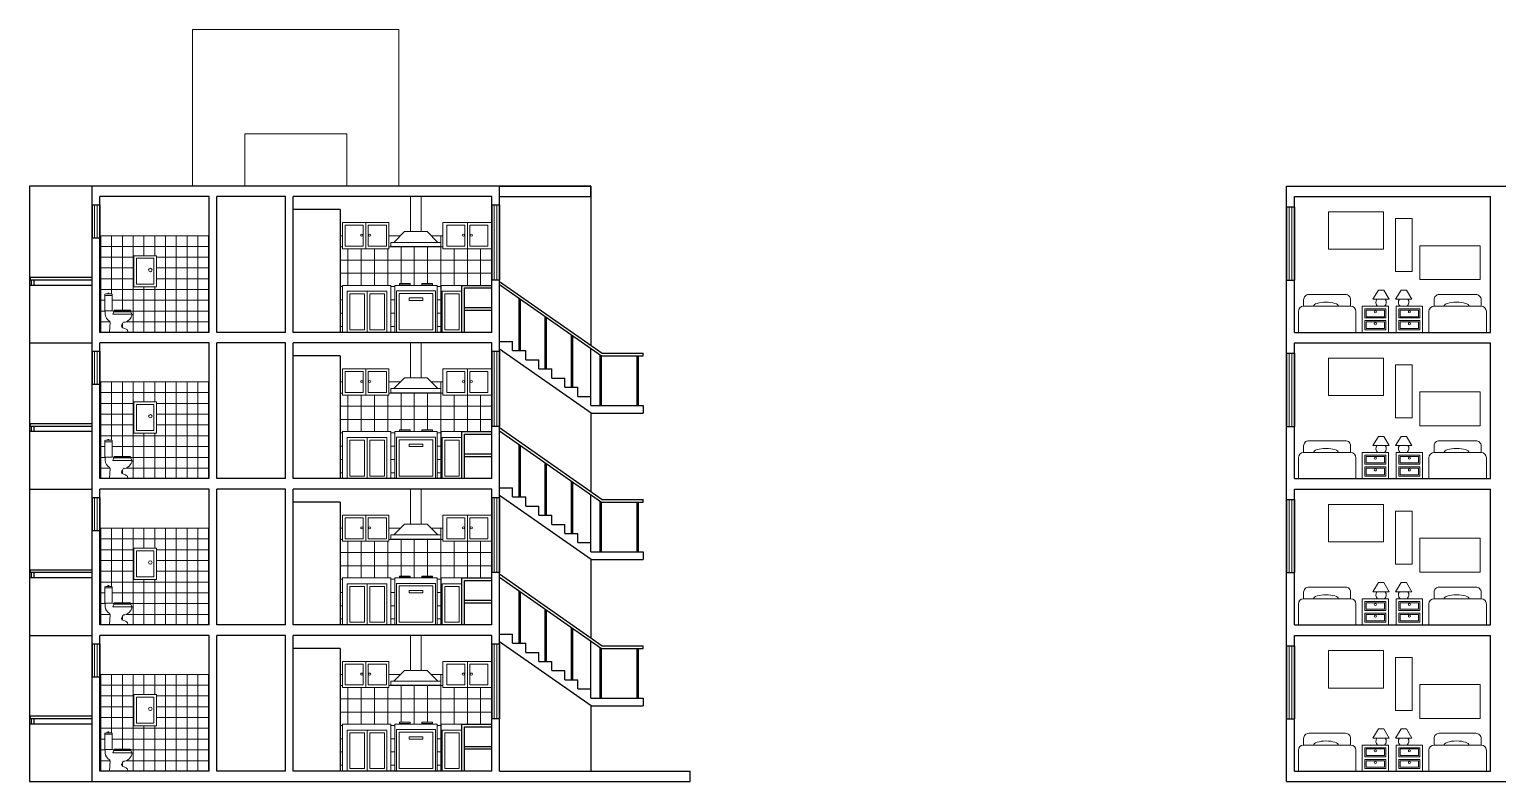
# Model space of a CAD drawing. Header units: millimetres. Extents: x 287 to 445, y 520 to 576.
# Drawn here: x 379.35 to 407.45, y 541.12 to 555.52 of the extents above; entities that cross this region are included whole.
import ezdxf

# ---------------------------------------------------------------- set-up
doc = ezdxf.new("R2010")
doc.units = ezdxf.units.MM
doc.header["$LTSCALE"] = 0.015
for name, color, linetype in [('01 Corte', 10, 'Continuous'), ('02 PrimerPlano', 50, 'Continuous'), ('03 SegundoPlano', 81, 'Continuous'), ('04 TercerPlano', 121, 'Continuous')]:
    doc.layers.add(name, color=color, linetype=linetype)
for name, color, linetype, lineweight in [('Muebles', 11, 'Continuous', 20), ('Muros Bajos', 20, 'Continuous', 30), ('Puertas', 31, 'Continuous', 20), ('Texturas', 38, 'Continuous', 0), ('Ventanas', 130, 'Continuous', 20)]:
    doc.layers.add(name, color=color, linetype=linetype, lineweight=lineweight)

# ---------------------------------------------------------------- blocks, each defined once
blk = doc.blocks.new('cama1')
at = {"layer": 'Muebles'}
for p, q in [((345.513, 517.494), (346.413, 517.494)), ((345.413, 516.994), (345.413, 517.394)), ((346.513, 516.994), (346.513, 517.394))]:
    blk.add_line(p, q, dxfattribs=at)
blk.add_lwpolyline([(345.513, 517.494), (346.413, 517.494), (346.413, 517.619, 0.414214), (346.313, 517.719), (345.613, 517.719, 0.414214), (345.513, 517.619)], format="xyb", close=True, dxfattribs=at)
for centre, start, end in [((345.513, 517.394), 90, 180), ((346.413, 517.394), 0, 90)]:
    blk.add_arc(centre, 0.1, start, end, dxfattribs=at)
blk.add_ellipse((345.941, 517.494), major_axis=(-0.239, 0), ratio=0.326087, start_param=3.141593, end_param=6.283185, dxfattribs=at)
blk = doc.blocks.new('cama 2')
at = {"layer": 'Muebles'}
for p, q in [((348.01, 517.494), (348.91, 517.494)), ((347.91, 516.994), (347.91, 517.394)), ((349.01, 516.994), (349.01, 517.394))]:
    blk.add_line(p, q, dxfattribs=at)
blk.add_lwpolyline([(348.01, 517.494), (348.91, 517.494), (348.91, 517.619, 0.414214), (348.81, 517.719), (348.11, 517.719, 0.414214), (348.01, 517.619)], format="xyb", close=True, dxfattribs=at)
for centre, start, end in [((348.01, 517.394), 90, 180), ((348.91, 517.394), 0, 90)]:
    blk.add_arc(centre, 0.1, start, end, dxfattribs=at)
blk.add_ellipse((348.439, 517.494), major_axis=(-0.239, 0), ratio=0.326087, start_param=3.141593, end_param=6.283185, dxfattribs=at)
blk = doc.blocks.new('mesanoche 01')
at = {"layer": 'Muebles'}
for p, q in [((346.636, 517.494), (347.135, 517.494)), ((346.636, 517.494), (346.636, 516.994)), ((347.135, 517.494), (347.135, 516.994)), ((347.085, 517.269), (346.686, 517.269)), ((347.085, 517.219), (346.686, 517.219))]:
    blk.add_line(p, q, dxfattribs=at)
for points in [[(346.994, 517.803), (346.943, 517.803), (346.838, 517.628), (346.994, 517.628)], [(346.994, 517.803), (347.045, 517.803), (347.15, 517.628), (346.994, 517.628)]]:
    blk.add_lwpolyline(points, dxfattribs=at)
for points in [[(346.686, 517.444), (347.085, 517.444), (347.085, 517.269), (346.686, 517.269)], [(346.711, 517.419), (347.06, 517.419), (347.06, 517.294), (346.711, 517.294)], [(346.686, 517.219), (347.085, 517.219), (347.085, 517.044), (346.686, 517.044)], [(346.711, 517.194), (347.06, 517.194), (347.06, 517.069), (346.711, 517.069)]]:
    blk.add_lwpolyline(points, close=True, dxfattribs=at)
for centre in [(346.885, 517.385), (346.885, 517.16)]:
    blk.add_circle(centre, 0.0197, dxfattribs=at)
for start, end in [(143.0414, 228.0841), (311.9159, 36.9586)]:
    blk.add_arc((346.995, 517.568), 0.1, start, end, dxfattribs=at)
blk = doc.blocks.new('mesanoche02')
at = {"layer": 'Muebles'}
for p, q in [((347.287, 517.494), (347.787, 517.494)), ((347.287, 517.494), (347.287, 516.994)), ((347.787, 517.494), (347.787, 516.994)), ((347.337, 517.269), (347.737, 517.269)), ((347.337, 517.219), (347.737, 517.219))]:
    blk.add_line(p, q, dxfattribs=at)
for points in [[(347.429, 517.803), (347.378, 517.803), (347.273, 517.628), (347.429, 517.628)], [(347.429, 517.803), (347.479, 517.803), (347.585, 517.628), (347.429, 517.628)]]:
    blk.add_lwpolyline(points, dxfattribs=at)
for points in [[(347.737, 517.444), (347.337, 517.444), (347.337, 517.269), (347.737, 517.269)], [(347.712, 517.419), (347.362, 517.419), (347.362, 517.294), (347.712, 517.294)], [(347.737, 517.219), (347.337, 517.219), (347.337, 517.044), (347.737, 517.044)], [(347.712, 517.194), (347.362, 517.194), (347.362, 517.069), (347.712, 517.069)]]:
    blk.add_lwpolyline(points, close=True, dxfattribs=at)
for centre in [(347.537, 517.385), (347.537, 517.16)]:
    blk.add_circle(centre, 0.0197, dxfattribs=at)
for start, end in [(143.0414, 228.0841), (311.9159, 36.9586)]:
    blk.add_arc((347.427, 517.568), 0.1, start, end, dxfattribs=at)
blk = doc.blocks.new('inodorolateral')
at = {"layer": 'Muebles', "linetype": 'ByBlock'}
for p, q in [((464.337, 509.014), (464.314, 509.007)), ((464.314, 509.007), (464.317, 508.984)), ((464.337, 509.014), (464.436, 509.014)), ((464.377, 509.029), (464.397, 509.029)), ((464.377, 509.014), (464.377, 509.029)), ((464.397, 509.029), (464.397, 509.014)), ((464.436, 509.014), (464.459, 509.007)), ((464.459, 509.007), (464.456, 508.984)), ((463.965, 508.7), (464.121, 508.7)), ((463.965, 508.682), (463.965, 508.7)), ((464.277, 508.7), (464.121, 508.7)), ((464.314, 508.692), (464.264, 508.672)), ((464.277, 508.682), (464.277, 508.7)), ((464.45, 508.626), (464.45, 508.69)), ((463.96, 508.672), (463.937, 508.626)), ((463.937, 508.626), (464.121, 508.626)), ((463.972, 508.672), (463.96, 508.672)), ((464.121, 508.682), (463.965, 508.682)), ((463.977, 508.672), (464.12, 508.672)), ((464.121, 508.682), (464.277, 508.682)), ((464.264, 508.672), (464.121, 508.672)), ((464.304, 508.626), (464.121, 508.626)), ((464.269, 508.672), (464.282, 508.672)), ((464.282, 508.672), (464.304, 508.626)), ((464.356, 508.473), (464.369, 508.282)), ((464.02, 508.323), (464.017, 508.282)), ((464.017, 508.282), (464.12, 508.282)), ((464.369, 508.282), (464.121, 508.282))]:
    blk.add_line(p, q, dxfattribs=at)
blk.add_lwpolyline([(464.317, 508.984), (464.456, 508.984), (464.456, 508.69), (464.317, 508.69)], close=True, dxfattribs=at)
for centre, radius, start, end in [((464.118, 508.647), 0.183, 186.5265, 265.5259), ((464.378, 508.475), 0.022, 122.5589, 184.3318), ((464.268, 508.647), 0.183, 302.5589, 353.4735)]:
    blk.add_arc(centre, radius, start, end, dxfattribs=at)
blk.add_spline([(464.02, 508.323), (464.076, 508.354), (464.132, 508.383), (464.104, 508.465)], degree=3, dxfattribs=at)

msp = doc.modelspace()

# ---------------------------------------------------------------- hatches: boundary and pattern name
at = {"layer": 'Texturas'}
h = msp.add_hatch(dxfattribs=at)
h.set_pattern_fill('NET,_O', color=256, scale=0.065)
h.set_pattern_definition([(0, (-4.17344, 41.41516), (0, 0.206375), []), (90, (-4.17344, 41.41516), (-0.206375, 1e-17), [])])
edge = h.paths.add_edge_path()
edge.add_line((382.79, 551.572), (380.699, 551.572))
edge.add_line((380.699, 551.572), (380.699, 551.522))
edge.add_line((380.699, 551.522), (380.699, 549.722))
edge.add_line((380.699, 549.722), (380.881, 549.722))
edge.add_line((380.881, 549.722), (380.894, 549.918))
edge.add_arc((380.872, 549.92), 0.022, 356.7059, 417.4411)
edge.add_arc((380.982, 550.092), 0.183, 186.5265, 237.4411, ccw=False)
edge.add_line((380.801, 550.071), (380.801, 550.135))
edge.add_line((380.801, 550.135), (380.794, 550.135))
edge.add_line((380.794, 550.135), (380.794, 550.429))
edge.add_line((380.794, 550.429), (380.791, 550.452))
edge.add_line((380.791, 550.452), (380.814, 550.459))
edge.add_line((380.814, 550.459), (380.853, 550.459))
edge.add_line((380.853, 550.459), (380.853, 550.474))
edge.add_line((380.853, 550.474), (380.873, 550.474))
edge.add_line((380.873, 550.474), (380.873, 550.459))
edge.add_line((380.873, 550.459), (380.913, 550.459))
edge.add_line((380.913, 550.459), (380.936, 550.452))
edge.add_line((380.936, 550.452), (380.934, 550.429))
edge.add_line((380.934, 550.429), (380.934, 550.138))
edge.add_line((380.934, 550.138), (380.986, 550.117))
edge.add_line((380.986, 550.117), (381.13, 550.117))
edge.add_line((381.13, 550.117), (381.13, 550.117))
edge.add_line((381.13, 550.117), (381.273, 550.117))
edge.add_line((381.273, 550.117), (381.291, 550.117))
edge.add_line((381.291, 550.117), (381.314, 550.071))
edge.add_arc((381.132, 550.092), 0.183, 274.4741, 353.4735, ccw=False)
edge.add_spline(control_points=[(381.146, 549.91), (381.126, 549.878), (381.092, 549.823), (381.179, 549.801), (381.213, 549.779), (381.23, 549.768)], knot_values=[0, 0, 0, 0, 0.086769, 0.149906, 0.21387, 0.21387, 0.21387, 0.21387], degree=3, periodic=0)
edge.add_line((381.23, 549.768), (381.233, 549.722))
edge.add_line((381.233, 549.722), (382.79, 549.722))
edge.add_line((382.79, 549.722), (382.79, 551.572))
h.paths.add_polyline_path([(381.781, 550.593), (381.349, 550.593), (381.349, 551.19), (381.781, 551.19)], flags=16)
h.paths.add_polyline_path([(381.731, 550.643), (381.399, 550.643), (381.399, 551.14), (381.731, 551.14)], flags=0)
h.paths.add_polyline_path([(381.632, 550.916, -1), (381.698, 550.916, -1)], flags=0)
h.paths.add_polyline_path([(381.286, 550.145), (381.286, 550.127), (381.13, 550.127), (380.974, 550.127), (380.974, 550.145), (381.13, 550.145)], flags=16)
h = msp.add_hatch(dxfattribs=at)
h.set_pattern_fill('NET', color=256, scale=0.08, style=0)
h.set_pattern_definition([(0, (49.65868, 36.24787), (0, 0.254), []), (90, (49.65868, 36.24787), (-0.254, 2e-17), [])])
h.paths.add_polyline_path([(388.199, 551.322), (387.266, 551.322), (387.266, 551.572), (387.043, 551.572), (387.169, 551.445), (387.226, 551.445), (387.226, 551.366), (386.269, 551.366), (386.269, 551.445), (386.326, 551.445), (386.452, 551.572), (386.232, 551.572), (386.232, 551.322), (385.343, 551.322), (385.343, 551.572), (385.299, 551.572), (385.299, 549.722), (385.343, 549.722), (385.343, 550.622), (386.269, 550.622), (386.269, 549.722), (386.345, 549.722), (386.345, 550.622), (387.153, 550.622), (387.153, 549.722), (387.229, 549.722), (387.229, 550.622), (387.629, 550.622), (388.199, 550.622), (388.199, 550.722)])
h.paths.add_polyline_path([(386.862, 550.658), (387.064, 550.658), (387.064, 550.633), (386.862, 550.633)], flags=16)
h.paths.add_polyline_path([(386.636, 550.658), (386.636, 550.633), (386.435, 550.633), (386.435, 550.658)], flags=16)
h = msp.add_hatch(dxfattribs=at)
h.set_pattern_fill('NET,_O', color=256, scale=0.065)
h.set_pattern_definition([(0, (-4.17344, 38.61516), (0, 0.206375), []), (90, (-4.17344, 38.61516), (-0.206375, 1e-17), [])])
edge = h.paths.add_edge_path()
edge.add_line((382.79, 548.772), (380.699, 548.772))
edge.add_line((380.699, 548.772), (380.699, 548.722))
edge.add_line((380.699, 548.722), (380.699, 546.922))
edge.add_line((380.699, 546.922), (380.881, 546.922))
edge.add_line((380.881, 546.922), (380.894, 547.118))
edge.add_arc((380.872, 547.12), 0.022, 356.7059, 417.4411)
edge.add_arc((380.982, 547.292), 0.183, 186.5265, 237.4411, ccw=False)
edge.add_line((380.801, 547.271), (380.801, 547.335))
edge.add_line((380.801, 547.335), (380.794, 547.335))
edge.add_line((380.794, 547.335), (380.794, 547.629))
edge.add_line((380.794, 547.629), (380.791, 547.652))
edge.add_line((380.791, 547.652), (380.814, 547.659))
edge.add_line((380.814, 547.659), (380.853, 547.659))
edge.add_line((380.853, 547.659), (380.853, 547.674))
edge.add_line((380.853, 547.674), (380.873, 547.674))
edge.add_line((380.873, 547.674), (380.873, 547.659))
edge.add_line((380.873, 547.659), (380.913, 547.659))
edge.add_line((380.913, 547.659), (380.936, 547.652))
edge.add_line((380.936, 547.652), (380.934, 547.629))
edge.add_line((380.934, 547.629), (380.934, 547.338))
edge.add_line((380.934, 547.338), (380.986, 547.317))
edge.add_line((380.986, 547.317), (381.13, 547.317))
edge.add_line((381.13, 547.317), (381.13, 547.317))
edge.add_line((381.13, 547.317), (381.273, 547.317))
edge.add_line((381.273, 547.317), (381.291, 547.317))
edge.add_line((381.291, 547.317), (381.314, 547.271))
edge.add_arc((381.132, 547.292), 0.183, 274.4741, 353.4735, ccw=False)
edge.add_spline(control_points=[(381.146, 547.11), (381.126, 547.078), (381.092, 547.023), (381.179, 547.001), (381.213, 546.979), (381.23, 546.968)], knot_values=[0, 0, 0, 0, 0.086769, 0.149906, 0.21387, 0.21387, 0.21387, 0.21387], degree=3, periodic=0)
edge.add_line((381.23, 546.968), (381.233, 546.922))
edge.add_line((381.233, 546.922), (382.79, 546.922))
edge.add_line((382.79, 546.922), (382.79, 548.772))
h.paths.add_polyline_path([(381.781, 547.793), (381.349, 547.793), (381.349, 548.39), (381.781, 548.39)], flags=16)
h.paths.add_polyline_path([(381.731, 547.843), (381.399, 547.843), (381.399, 548.34), (381.731, 548.34)], flags=0)
h.paths.add_polyline_path([(381.632, 548.116, -1), (381.698, 548.116, -1)], flags=0)
h.paths.add_polyline_path([(381.286, 547.345), (381.286, 547.327), (381.13, 547.327), (380.974, 547.327), (380.974, 547.345), (381.13, 547.345)], flags=16)
h = msp.add_hatch(dxfattribs=at)
h.set_pattern_fill('NET', color=256, scale=0.08, style=0)
h.set_pattern_definition([(0, (49.65868, 33.44787), (0, 0.254), []), (90, (49.65868, 33.44787), (-0.254, 2e-17), [])])
h.paths.add_polyline_path([(388.199, 548.522), (387.266, 548.522), (387.266, 548.772), (387.043, 548.772), (387.169, 548.645), (387.226, 548.645), (387.226, 548.566), (386.269, 548.566), (386.269, 548.645), (386.326, 548.645), (386.452, 548.772), (386.232, 548.772), (386.232, 548.522), (385.343, 548.522), (385.343, 548.772), (385.299, 548.772), (385.299, 546.922), (385.343, 546.922), (385.343, 547.822), (386.269, 547.822), (386.269, 546.922), (386.345, 546.922), (386.345, 547.822), (387.153, 547.822), (387.153, 546.922), (387.229, 546.922), (387.229, 547.822), (387.629, 547.822), (388.199, 547.822), (388.199, 547.922)])
h.paths.add_polyline_path([(386.862, 547.858), (387.064, 547.858), (387.064, 547.833), (386.862, 547.833)], flags=16)
h.paths.add_polyline_path([(386.636, 547.858), (386.636, 547.833), (386.435, 547.833), (386.435, 547.858)], flags=16)
h = msp.add_hatch(dxfattribs=at)
h.set_pattern_fill('NET,_O', color=256, scale=0.065)
h.set_pattern_definition([(0, (-4.17344, 35.81516), (0, 0.206375), []), (90, (-4.17344, 35.81516), (-0.206375, 1e-17), [])])
edge = h.paths.add_edge_path()
edge.add_line((382.79, 545.972), (380.699, 545.972))
edge.add_line((380.699, 545.972), (380.699, 545.922))
edge.add_line((380.699, 545.922), (380.699, 544.122))
edge.add_line((380.699, 544.122), (380.881, 544.122))
edge.add_line((380.881, 544.122), (380.894, 544.318))
edge.add_arc((380.872, 544.32), 0.022, 356.7059, 417.4411)
edge.add_arc((380.982, 544.492), 0.183, 186.5265, 237.4411, ccw=False)
edge.add_line((380.801, 544.471), (380.801, 544.535))
edge.add_line((380.801, 544.535), (380.794, 544.535))
edge.add_line((380.794, 544.535), (380.794, 544.829))
edge.add_line((380.794, 544.829), (380.791, 544.852))
edge.add_line((380.791, 544.852), (380.814, 544.859))
edge.add_line((380.814, 544.859), (380.853, 544.859))
edge.add_line((380.853, 544.859), (380.853, 544.874))
edge.add_line((380.853, 544.874), (380.873, 544.874))
edge.add_line((380.873, 544.874), (380.873, 544.859))
edge.add_line((380.873, 544.859), (380.913, 544.859))
edge.add_line((380.913, 544.859), (380.936, 544.852))
edge.add_line((380.936, 544.852), (380.934, 544.829))
edge.add_line((380.934, 544.829), (380.934, 544.538))
edge.add_line((380.934, 544.538), (380.986, 544.517))
edge.add_line((380.986, 544.517), (381.13, 544.517))
edge.add_line((381.13, 544.517), (381.13, 544.517))
edge.add_line((381.13, 544.517), (381.273, 544.517))
edge.add_line((381.273, 544.517), (381.291, 544.517))
edge.add_line((381.291, 544.517), (381.314, 544.471))
edge.add_arc((381.132, 544.492), 0.183, 274.4741, 353.4735, ccw=False)
edge.add_spline(control_points=[(381.146, 544.31), (381.126, 544.278), (381.092, 544.223), (381.179, 544.201), (381.213, 544.179), (381.23, 544.168)], knot_values=[0, 0, 0, 0, 0.086769, 0.149906, 0.21387, 0.21387, 0.21387, 0.21387], degree=3, periodic=0)
edge.add_line((381.23, 544.168), (381.233, 544.122))
edge.add_line((381.233, 544.122), (382.79, 544.122))
edge.add_line((382.79, 544.122), (382.79, 545.972))
h.paths.add_polyline_path([(381.781, 544.993), (381.349, 544.993), (381.349, 545.59), (381.781, 545.59)], flags=16)
h.paths.add_polyline_path([(381.731, 545.043), (381.399, 545.043), (381.399, 545.54), (381.731, 545.54)], flags=0)
h.paths.add_polyline_path([(381.632, 545.316, -1), (381.698, 545.316, -1)], flags=0)
h.paths.add_polyline_path([(381.286, 544.545), (381.286, 544.527), (381.13, 544.527), (380.974, 544.527), (380.974, 544.545), (381.13, 544.545)], flags=16)
h = msp.add_hatch(dxfattribs=at)
h.set_pattern_fill('NET', color=256, scale=0.08, style=0)
h.set_pattern_definition([(0, (49.65868, 30.64787), (0, 0.254), []), (90, (49.65868, 30.64787), (-0.254, 2e-17), [])])
h.paths.add_polyline_path([(388.199, 545.722), (387.266, 545.722), (387.266, 545.972), (387.043, 545.972), (387.169, 545.845), (387.226, 545.845), (387.226, 545.766), (386.269, 545.766), (386.269, 545.845), (386.326, 545.845), (386.452, 545.972), (386.232, 545.972), (386.232, 545.722), (385.343, 545.722), (385.343, 545.972), (385.299, 545.972), (385.299, 544.122), (385.343, 544.122), (385.343, 545.022), (386.269, 545.022), (386.269, 544.122), (386.345, 544.122), (386.345, 545.022), (387.153, 545.022), (387.153, 544.122), (387.229, 544.122), (387.229, 545.022), (387.629, 545.022), (388.199, 545.022), (388.199, 545.122)])
h.paths.add_polyline_path([(386.862, 545.058), (387.064, 545.058), (387.064, 545.033), (386.862, 545.033)], flags=16)
h.paths.add_polyline_path([(386.636, 545.058), (386.636, 545.033), (386.435, 545.033), (386.435, 545.058)], flags=16)
h = msp.add_hatch(dxfattribs=at)
h.set_pattern_fill('NET,_O', color=256, scale=0.065)
h.set_pattern_definition([(0, (-4.17344, 33.01516), (0, 0.206375), []), (90, (-4.17344, 33.01516), (-0.206375, 1e-17), [])])
edge = h.paths.add_edge_path()
edge.add_line((382.79, 543.172), (380.699, 543.172))
edge.add_line((380.699, 543.172), (380.699, 543.122))
edge.add_line((380.699, 543.122), (380.699, 541.322))
edge.add_line((380.699, 541.322), (380.881, 541.322))
edge.add_line((380.881, 541.322), (380.894, 541.518))
edge.add_arc((380.872, 541.52), 0.022, 356.7059, 417.4411)
edge.add_arc((380.982, 541.692), 0.183, 186.5265, 237.4411, ccw=False)
edge.add_line((380.801, 541.671), (380.801, 541.735))
edge.add_line((380.801, 541.735), (380.794, 541.735))
edge.add_line((380.794, 541.735), (380.794, 542.029))
edge.add_line((380.794, 542.029), (380.791, 542.052))
edge.add_line((380.791, 542.052), (380.814, 542.059))
edge.add_line((380.814, 542.059), (380.853, 542.059))
edge.add_line((380.853, 542.059), (380.853, 542.074))
edge.add_line((380.853, 542.074), (380.873, 542.074))
edge.add_line((380.873, 542.074), (380.873, 542.059))
edge.add_line((380.873, 542.059), (380.913, 542.059))
edge.add_line((380.913, 542.059), (380.936, 542.052))
edge.add_line((380.936, 542.052), (380.934, 542.029))
edge.add_line((380.934, 542.029), (380.934, 541.738))
edge.add_line((380.934, 541.738), (380.986, 541.717))
edge.add_line((380.986, 541.717), (381.13, 541.717))
edge.add_line((381.13, 541.717), (381.13, 541.717))
edge.add_line((381.13, 541.717), (381.273, 541.717))
edge.add_line((381.273, 541.717), (381.291, 541.717))
edge.add_line((381.291, 541.717), (381.314, 541.671))
edge.add_arc((381.132, 541.692), 0.183, 274.4741, 353.4735, ccw=False)
edge.add_spline(control_points=[(381.146, 541.51), (381.126, 541.478), (381.092, 541.423), (381.179, 541.401), (381.213, 541.379), (381.23, 541.368)], knot_values=[0, 0, 0, 0, 0.086769, 0.149906, 0.21387, 0.21387, 0.21387, 0.21387], degree=3, periodic=0)
edge.add_line((381.23, 541.368), (381.233, 541.322))
edge.add_line((381.233, 541.322), (382.79, 541.322))
edge.add_line((382.79, 541.322), (382.79, 543.172))
h.paths.add_polyline_path([(381.781, 542.193), (381.349, 542.193), (381.349, 542.79), (381.781, 542.79)], flags=16)
h.paths.add_polyline_path([(381.731, 542.243), (381.399, 542.243), (381.399, 542.74), (381.731, 542.74)], flags=0)
h.paths.add_polyline_path([(381.632, 542.516, -1), (381.698, 542.516, -1)], flags=0)
h.paths.add_polyline_path([(381.286, 541.745), (381.286, 541.727), (381.13, 541.727), (380.974, 541.727), (380.974, 541.745), (381.13, 541.745)], flags=16)
h = msp.add_hatch(dxfattribs=at)
h.set_pattern_fill('NET', color=256, scale=0.08, style=0)
h.set_pattern_definition([(0, (49.65868, 27.84787), (0, 0.254), []), (90, (49.65868, 27.84787), (-0.254, 2e-17), [])])
h.paths.add_polyline_path([(388.199, 542.922), (387.266, 542.922), (387.266, 543.172), (387.043, 543.172), (387.169, 543.045), (387.226, 543.045), (387.226, 542.966), (386.269, 542.966), (386.269, 543.045), (386.326, 543.045), (386.452, 543.172), (386.232, 543.172), (386.232, 542.922), (385.343, 542.922), (385.343, 543.172), (385.299, 543.172), (385.299, 541.322), (385.343, 541.322), (385.343, 542.222), (386.269, 542.222), (386.269, 541.322), (386.345, 541.322), (386.345, 542.222), (387.153, 542.222), (387.153, 541.322), (387.229, 541.322), (387.229, 542.222), (387.629, 542.222), (388.199, 542.222), (388.199, 542.322)])
h.paths.add_polyline_path([(386.862, 542.258), (387.064, 542.258), (387.064, 542.233), (386.862, 542.233)], flags=16)
h.paths.add_polyline_path([(386.636, 542.258), (386.636, 542.233), (386.435, 542.233), (386.435, 542.258)], flags=16)

# ---------------------------------------------------------------- linework, layer by layer
for p, q in [((388.724, 549.372), (388.724, 550.375)), ((388.749, 549.372), (388.749, 550.357)), ((389.224, 549.022), (389.224, 550.025)), ((389.249, 549.022), (389.249, 550.007)), ((389.724, 548.672), (389.724, 549.675)), ((389.749, 548.672), (389.749, 549.657)), ((390.275, 548.322), (390.275, 549.289)), ((390.3, 548.322), (390.3, 549.272)), ((390.982, 548.322), (390.982, 549.272)), ((391.007, 548.322), (391.007, 549.272)), ((391.099, 549.272), (391.099, 549.322)), ((388.724, 546.572), (388.724, 547.575)), ((388.749, 546.572), (388.749, 547.557)), ((389.224, 546.222), (389.224, 547.225)), ((389.249, 546.222), (389.249, 547.207)), ((389.724, 545.872), (389.724, 546.875)), ((389.749, 545.872), (389.749, 546.857)), ((390.275, 545.522), (390.275, 546.489)), ((390.3, 545.522), (390.3, 546.472)), ((390.982, 545.522), (390.982, 546.472)), ((391.007, 545.522), (391.007, 546.472)), ((391.099, 546.472), (391.099, 546.522)), ((388.724, 543.772), (388.724, 544.775)), ((388.749, 543.772), (388.749, 544.757)), ((389.224, 543.422), (389.224, 544.425)), ((389.249, 543.422), (389.249, 544.407)), ((389.724, 543.072), (389.724, 544.075)), ((389.749, 543.072), (389.749, 544.057)), ((390.275, 542.722), (390.275, 543.689)), ((390.3, 542.722), (390.3, 543.672)), ((390.982, 542.722), (390.982, 543.672)), ((391.007, 542.722), (391.007, 543.672)), ((391.099, 543.672), (391.099, 543.722))]:
    msp.add_line(p, q)
for points in [[(388.349, 550.698), (390.316, 549.322), (391.099, 549.322)], [(388.349, 550.637), (390.3, 549.272), (391.099, 549.272)], [(388.349, 547.898), (390.316, 546.522), (391.099, 546.522)], [(388.349, 547.837), (390.3, 546.472), (391.099, 546.472)], [(388.349, 545.098), (390.316, 543.722), (391.099, 543.722)], [(388.349, 545.037), (390.3, 543.672), (391.099, 543.672)]]:
    msp.add_lwpolyline(points)
at = {"layer": '01 Corte'}
for p, q in [((388.349, 552.522), (380.549, 552.522)), ((380.549, 552.162), (380.549, 552.522)), ((382.79, 552.322), (380.699, 552.322)), ((380.699, 552.162), (380.699, 552.322)), ((382.79, 549.722), (382.79, 552.322)), ((382.94, 549.722), (382.94, 552.322)), ((384.249, 552.322), (382.94, 552.322)), ((384.249, 549.722), (384.249, 552.322)), ((388.199, 552.322), (384.399, 552.322)), ((384.399, 549.722), (384.399, 552.322)), ((388.199, 552.162), (388.199, 552.322)), ((388.349, 552.162), (388.349, 552.522)), ((403.413, 552.522), (421.141, 552.522)), ((403.413, 552.122), (403.413, 552.522)), ((403.563, 552.322), (407.315, 552.322)), ((403.563, 552.122), (403.563, 552.322)), ((407.315, 549.722), (407.315, 552.322)), ((380.549, 552.162), (380.699, 552.162)), ((388.199, 552.162), (388.349, 552.162)), ((403.413, 552.122), (403.563, 552.122)), ((380.549, 549.522), (380.549, 551.522)), ((380.699, 551.522), (380.549, 551.522)), ((380.699, 549.722), (380.699, 551.522)), ((388.199, 549.722), (388.199, 550.722)), ((388.349, 550.722), (388.199, 550.722)), ((388.349, 549.522), (388.349, 550.722)), ((403.413, 550.722), (403.563, 550.722)), ((403.413, 549.322), (403.413, 550.722)), ((403.563, 549.722), (403.563, 550.722)), ((387.679, 550.197), (388.199, 550.197)), ((387.679, 550.147), (388.199, 550.147)), ((380.549, 549.362), (380.549, 549.722)), ((382.79, 549.722), (380.699, 549.722)), ((384.249, 549.722), (382.94, 549.722)), ((388.199, 549.722), (384.399, 549.722)), ((388.349, 549.362), (388.349, 549.722)), ((403.563, 549.722), (407.315, 549.722)), ((380.699, 549.362), (380.699, 549.522)), ((382.79, 549.522), (380.699, 549.522)), ((382.79, 546.922), (382.79, 549.522)), ((384.249, 549.522), (382.94, 549.522)), ((382.94, 546.922), (382.94, 549.522)), ((384.249, 546.922), (384.249, 549.522)), ((384.399, 546.922), (384.399, 549.522)), ((388.199, 549.522), (384.399, 549.522)), ((388.199, 549.362), (388.199, 549.522)), ((403.563, 549.522), (407.315, 549.522)), ((403.563, 549.522), (407.315, 549.522)), ((403.563, 549.322), (403.563, 549.522)), ((407.315, 546.922), (407.315, 549.522)), ((380.549, 549.362), (380.699, 549.362)), ((388.199, 549.362), (388.349, 549.362)), ((403.413, 549.322), (403.563, 549.322)), ((380.699, 548.722), (380.549, 548.722)), ((380.549, 546.722), (380.549, 548.722)), ((380.699, 546.922), (380.699, 548.722)), ((388.349, 547.922), (388.199, 547.922)), ((388.199, 546.922), (388.199, 547.922)), ((388.349, 546.722), (388.349, 547.922)), ((403.413, 547.922), (403.563, 547.922)), ((403.413, 546.522), (403.413, 547.922)), ((403.563, 546.922), (403.563, 547.922)), ((387.679, 547.397), (388.199, 547.397)), ((387.679, 547.347), (388.199, 547.347)), ((380.549, 546.562), (380.549, 546.922)), ((382.79, 546.922), (380.699, 546.922)), ((384.249, 546.922), (382.94, 546.922)), ((388.199, 546.922), (384.399, 546.922)), ((388.349, 546.562), (388.349, 546.922)), ((403.563, 546.922), (407.315, 546.922)), ((380.699, 546.562), (380.699, 546.722)), ((382.79, 546.722), (380.699, 546.722)), ((382.79, 544.122), (382.79, 546.722)), ((384.249, 546.722), (382.94, 546.722)), ((382.94, 544.122), (382.94, 546.722)), ((384.249, 544.122), (384.249, 546.722)), ((384.399, 544.122), (384.399, 546.722)), ((388.199, 546.722), (384.399, 546.722)), ((388.199, 546.562), (388.199, 546.722)), ((403.563, 546.722), (407.315, 546.722)), ((403.563, 546.722), (407.315, 546.722)), ((403.563, 546.522), (403.563, 546.722)), ((407.315, 544.122), (407.315, 546.722)), ((380.549, 546.562), (380.699, 546.562)), ((388.199, 546.562), (388.349, 546.562)), ((403.413, 546.522), (403.563, 546.522)), ((380.699, 545.922), (380.549, 545.922)), ((380.549, 543.922), (380.549, 545.922)), ((380.699, 544.122), (380.699, 545.922)), ((388.349, 545.122), (388.199, 545.122)), ((388.199, 544.122), (388.199, 545.122)), ((388.349, 543.922), (388.349, 545.122)), ((403.413, 545.122), (403.563, 545.122)), ((403.413, 543.722), (403.413, 545.122)), ((403.563, 544.122), (403.563, 545.122)), ((387.679, 544.597), (388.199, 544.597)), ((387.679, 544.547), (388.199, 544.547)), ((380.549, 543.762), (380.549, 544.122)), ((382.79, 544.122), (380.699, 544.122)), ((384.249, 544.122), (382.94, 544.122)), ((388.199, 544.122), (384.399, 544.122)), ((388.349, 543.762), (388.349, 544.122)), ((403.563, 544.122), (407.315, 544.122)), ((380.699, 543.762), (380.699, 543.922)), ((382.79, 543.922), (380.699, 543.922)), ((382.79, 541.322), (382.79, 543.922)), ((384.249, 543.922), (382.94, 543.922)), ((382.94, 541.322), (382.94, 543.922)), ((384.249, 541.322), (384.249, 543.922)), ((384.399, 541.322), (384.399, 543.922)), ((388.199, 543.922), (384.399, 543.922)), ((388.199, 543.762), (388.199, 543.922)), ((403.563, 543.922), (407.315, 543.922)), ((403.563, 543.922), (407.315, 543.922)), ((403.563, 543.722), (403.563, 543.922)), ((407.315, 541.322), (407.315, 543.922)), ((380.549, 543.762), (380.699, 543.762)), ((388.199, 543.762), (388.349, 543.762)), ((403.413, 543.722), (403.563, 543.722)), ((380.699, 543.122), (380.549, 543.122)), ((380.549, 541.122), (380.549, 543.122)), ((380.699, 541.322), (380.699, 543.122)), ((388.349, 542.322), (388.199, 542.322)), ((388.199, 541.322), (388.199, 542.322)), ((388.349, 541.322), (388.349, 542.322)), ((403.413, 541.122), (403.413, 542.322)), ((403.413, 542.322), (403.563, 542.322)), ((403.563, 541.322), (403.563, 542.322)), ((387.679, 541.797), (388.199, 541.797)), ((387.679, 541.747), (388.199, 541.747)), ((382.79, 541.322), (380.699, 541.322)), ((384.249, 541.322), (382.94, 541.322)), ((388.199, 541.322), (384.399, 541.322)), ((388.349, 541.322), (391.995, 541.322)), ((391.995, 541.122), (391.995, 541.322)), ((403.563, 541.322), (407.315, 541.322)), ((380.549, 541.122), (391.995, 541.122)), ((403.413, 541.122), (421.141, 541.122))]:
    msp.add_line(p, q, dxfattribs=at)
for points in [[(387.629, 549.722), (387.629, 550.622), (388.199, 550.622)], [(387.679, 549.722), (387.679, 550.572), (388.199, 550.572)], [(387.629, 546.922), (387.629, 547.822), (388.199, 547.822)], [(387.679, 546.922), (387.679, 547.772), (388.199, 547.772)], [(387.629, 544.122), (387.629, 545.022), (388.199, 545.022)], [(387.679, 544.122), (387.679, 544.972), (388.199, 544.972)], [(387.629, 541.322), (387.629, 542.222), (388.199, 542.222)], [(387.679, 541.322), (387.679, 542.172), (388.199, 542.172)]]:
    msp.add_lwpolyline(points, dxfattribs=at)
at = {"layer": '02 PrimerPlano'}
for p, q in [((380.549, 550.772), (379.362, 550.772)), ((379.362, 550.772), (379.362, 550.722)), ((380.549, 550.722), (379.362, 550.722)), ((379.384, 550.722), (379.384, 550.622)), ((379.434, 550.722), (379.434, 550.622)), ((379.362, 547.972), (379.362, 547.922)), ((380.549, 547.972), (379.362, 547.972)), ((380.549, 547.922), (379.362, 547.922)), ((379.384, 547.922), (379.384, 547.822)), ((379.434, 547.922), (379.434, 547.822)), ((379.362, 545.172), (379.362, 545.122)), ((380.549, 545.172), (379.362, 545.172)), ((380.549, 545.122), (379.362, 545.122)), ((379.384, 545.122), (379.384, 545.022)), ((379.434, 545.122), (379.434, 545.022)), ((379.362, 542.372), (379.362, 542.322)), ((380.549, 542.372), (379.362, 542.372)), ((380.549, 542.322), (379.362, 542.322)), ((379.384, 542.322), (379.384, 542.222)), ((379.434, 542.322), (379.434, 542.222))]:
    msp.add_line(p, q, dxfattribs=at)
for points in [[(380.549, 550.622), (379.349, 550.622), (379.349, 549.522), (380.549, 549.522)], [(380.549, 547.822), (379.349, 547.822), (379.349, 546.722), (380.549, 546.722)], [(380.549, 545.022), (379.349, 545.022), (379.349, 543.922), (380.549, 543.922)], [(380.549, 542.222), (379.349, 542.222), (379.349, 541.122), (380.549, 541.122)]]:
    msp.add_lwpolyline(points, dxfattribs=at)
at = {"layer": '03 SegundoPlano'}
for p, q in [((385.299, 552.073), (384.399, 552.073)), ((385.299, 552.073), (385.299, 549.722)), ((385.299, 549.273), (384.399, 549.273)), ((385.299, 549.273), (385.299, 546.922)), ((385.299, 546.473), (384.399, 546.473)), ((385.299, 546.473), (385.299, 544.122)), ((385.299, 543.673), (384.399, 543.673)), ((385.299, 543.673), (385.299, 541.322))]:
    msp.add_line(p, q, dxfattribs=at)
at = {"layer": '04 TercerPlano'}
for p, q in [((388.349, 552.522), (390.099, 552.522)), ((390.099, 552.522), (390.099, 549.473)), ((388.349, 549.547), (388.599, 549.547)), ((388.599, 549.372), (388.599, 549.547)), ((388.599, 549.372), (388.599, 549.547)), ((390.104, 548.172), (388.349, 549.4)), ((388.599, 549.372), (388.849, 549.372)), ((388.849, 549.197), (388.849, 549.372)), ((388.849, 549.197), (388.849, 549.372)), ((388.849, 549.197), (389.099, 549.197)), ((389.099, 549.022), (389.099, 549.197)), ((389.099, 549.022), (389.099, 549.197)), ((390.099, 548.497), (390.099, 549.412)), ((389.099, 549.022), (389.349, 549.022)), ((389.349, 548.847), (389.349, 549.022)), ((389.349, 548.847), (389.349, 549.022)), ((389.349, 548.847), (389.599, 548.847)), ((389.599, 548.672), (389.599, 548.847)), ((389.599, 548.672), (389.599, 548.847)), ((389.599, 548.672), (389.849, 548.672)), ((389.849, 548.497), (389.849, 548.672)), ((389.849, 548.497), (389.849, 548.672)), ((389.849, 548.497), (390.099, 548.497)), ((390.099, 548.322), (390.099, 548.497)), ((390.099, 548.322), (390.099, 548.497)), ((390.099, 548.322), (391.099, 548.322)), ((391.099, 548.322), (391.099, 548.172)), ((390.099, 548.175), (390.099, 546.673)), ((390.104, 548.172), (391.099, 548.172)), ((388.349, 546.747), (388.599, 546.747)), ((388.599, 546.572), (388.599, 546.747)), ((388.599, 546.572), (388.599, 546.747)), ((390.104, 545.372), (388.349, 546.6)), ((388.599, 546.572), (388.849, 546.572)), ((388.849, 546.397), (388.849, 546.572)), ((388.849, 546.397), (388.849, 546.572)), ((388.849, 546.397), (389.099, 546.397)), ((389.099, 546.222), (389.099, 546.397)), ((389.099, 546.222), (389.099, 546.397)), ((390.099, 545.697), (390.099, 546.612)), ((389.099, 546.222), (389.349, 546.222)), ((389.349, 546.047), (389.349, 546.222)), ((389.349, 546.047), (389.349, 546.222)), ((389.349, 546.047), (389.599, 546.047)), ((389.599, 545.872), (389.599, 546.047)), ((389.599, 545.872), (389.599, 546.047)), ((389.599, 545.872), (389.849, 545.872)), ((389.849, 545.697), (389.849, 545.872)), ((389.849, 545.697), (389.849, 545.872)), ((389.849, 545.697), (390.099, 545.697)), ((390.099, 545.522), (390.099, 545.697)), ((390.099, 545.522), (390.099, 545.697)), ((390.099, 545.522), (391.099, 545.522)), ((391.099, 545.522), (391.099, 545.372)), ((390.099, 545.375), (390.099, 543.873)), ((390.104, 545.372), (391.099, 545.372)), ((388.349, 543.947), (388.599, 543.947)), ((388.599, 543.772), (388.599, 543.947)), ((388.599, 543.772), (388.599, 543.947)), ((390.104, 542.572), (388.349, 543.8)), ((388.599, 543.772), (388.849, 543.772)), ((388.849, 543.597), (388.849, 543.772)), ((388.849, 543.597), (388.849, 543.772)), ((388.849, 543.597), (389.099, 543.597)), ((389.099, 543.422), (389.099, 543.597)), ((389.099, 543.422), (389.099, 543.597)), ((390.099, 542.897), (390.099, 543.812)), ((389.099, 543.422), (389.349, 543.422)), ((389.349, 543.247), (389.349, 543.422)), ((389.349, 543.247), (389.349, 543.422)), ((389.349, 543.247), (389.599, 543.247)), ((389.599, 543.072), (389.599, 543.247)), ((389.599, 543.072), (389.599, 543.247)), ((389.599, 543.072), (389.849, 543.072)), ((389.849, 542.897), (389.849, 543.072)), ((389.849, 542.897), (389.849, 543.072)), ((389.849, 542.897), (390.099, 542.897)), ((390.099, 542.722), (390.099, 542.897)), ((390.099, 542.722), (390.099, 542.897)), ((390.099, 542.722), (391.099, 542.722)), ((391.099, 542.722), (391.099, 542.572)), ((390.099, 542.575), (390.099, 541.322)), ((390.104, 542.572), (391.099, 542.572))]:
    msp.add_line(p, q, dxfattribs=at)
for points in [[(380.549, 552.522), (379.349, 552.522), (379.349, 550.622)], [(388.349, 552.322), (390.099, 552.322), (390.099, 552.521), (388.349, 552.521)], [(379.349, 549.522), (379.349, 547.822)], [(379.349, 546.722), (379.349, 545.022)], [(379.349, 543.922), (379.349, 542.222)]]:
    msp.add_lwpolyline(points, dxfattribs=at)
at = {"layer": 'Muebles'}
for points in [[(404.215, 552.03), (405.266, 552.03), (405.266, 551.314), (404.215, 551.314)], [(405.499, 551.9), (405.816, 551.9), (405.816, 550.884), (405.499, 550.884)], [(381.349, 551.19), (381.781, 551.19), (381.781, 550.593), (381.349, 550.593)], [(381.399, 551.14), (381.731, 551.14), (381.731, 550.643), (381.399, 550.643)], [(405.966, 551.381), (407.117, 551.381), (407.117, 550.732), (405.966, 550.732)], [(404.215, 549.23), (405.266, 549.23), (405.266, 548.514), (404.215, 548.514)], [(405.499, 549.1), (405.816, 549.1), (405.816, 548.084), (405.499, 548.084)], [(381.349, 548.39), (381.781, 548.39), (381.781, 547.793), (381.349, 547.793)], [(381.399, 548.34), (381.731, 548.34), (381.731, 547.843), (381.399, 547.843)], [(405.966, 548.581), (407.117, 548.581), (407.117, 547.932), (405.966, 547.932)], [(404.215, 546.43), (405.266, 546.43), (405.266, 545.714), (404.215, 545.714)], [(405.499, 546.3), (405.816, 546.3), (405.816, 545.284), (405.499, 545.284)], [(381.349, 545.59), (381.781, 545.59), (381.781, 544.993), (381.349, 544.993)], [(381.399, 545.54), (381.731, 545.54), (381.731, 545.043), (381.399, 545.043)], [(405.966, 545.781), (407.117, 545.781), (407.117, 545.132), (405.966, 545.132)], [(404.215, 543.63), (405.266, 543.63), (405.266, 542.914), (404.215, 542.914)], [(405.499, 543.5), (405.816, 543.5), (405.816, 542.484), (405.499, 542.484)], [(405.966, 542.981), (407.117, 542.981), (407.117, 542.332), (405.966, 542.332)], [(381.349, 542.79), (381.781, 542.79), (381.781, 542.193), (381.349, 542.193)], [(381.399, 542.74), (381.731, 542.74), (381.731, 542.243), (381.399, 542.243)]]:
    msp.add_lwpolyline(points, close=True, dxfattribs=at)
for centre in [(381.665, 550.916), (381.665, 548.116), (381.665, 545.316), (381.665, 542.516)]:
    msp.add_circle(centre, 0.0328, dxfattribs=at)
at = {"layer": 'Muros Bajos'}
for p, q in [((380.549, 552.162), (380.549, 551.522)), ((380.699, 552.162), (380.699, 551.522)), ((388.199, 552.162), (388.199, 550.722)), ((388.349, 552.162), (388.349, 550.722)), ((403.413, 552.122), (403.413, 550.722)), ((403.563, 552.122), (403.563, 550.722)), ((380.549, 549.362), (380.549, 548.722)), ((380.699, 549.362), (380.699, 548.722)), ((388.199, 549.362), (388.199, 547.922)), ((388.349, 549.362), (388.349, 547.922)), ((403.413, 549.322), (403.413, 547.922)), ((403.563, 549.322), (403.563, 547.922)), ((380.549, 546.562), (380.549, 545.922)), ((380.699, 546.562), (380.699, 545.922)), ((388.199, 546.562), (388.199, 545.122)), ((388.349, 546.562), (388.349, 545.122)), ((403.413, 546.522), (403.413, 545.122)), ((403.563, 546.522), (403.563, 545.122)), ((380.549, 543.762), (380.549, 543.122)), ((380.699, 543.762), (380.699, 543.122)), ((388.199, 543.762), (388.199, 542.322)), ((388.349, 543.762), (388.349, 542.322)), ((403.413, 543.722), (403.413, 542.322)), ((403.563, 543.722), (403.563, 542.322))]:
    msp.add_line(p, q, dxfattribs=at)
at = {"layer": 'Puertas'}
for p, q in [((386.647, 551.65), (386.647, 552.322)), ((386.847, 551.65), (386.847, 552.322)), ((385.343, 551.822), (385.343, 551.322)), ((386.232, 551.822), (385.343, 551.822)), ((385.787, 551.822), (385.787, 551.322)), ((386.232, 551.822), (386.232, 551.322)), ((388.199, 551.822), (387.266, 551.822)), ((387.266, 551.822), (387.266, 551.322)), ((387.733, 551.822), (387.733, 551.322)), ((386.326, 551.445), (386.53, 551.65)), ((386.53, 551.65), (386.965, 551.65)), ((387.169, 551.445), (386.965, 551.65)), ((386.232, 551.322), (385.343, 551.322)), ((388.199, 551.322), (387.266, 551.322)), ((385.343, 550.622), (385.343, 549.722)), ((386.269, 550.622), (385.343, 550.622)), ((386.269, 550.622), (386.269, 549.722)), ((386.345, 550.622), (386.345, 549.722)), ((387.153, 550.622), (386.345, 550.622)), ((387.153, 550.622), (387.153, 549.722)), ((387.629, 550.622), (387.229, 550.622)), ((387.229, 550.622), (387.229, 549.722)), ((385.763, 550.459), (385.763, 549.772)), ((385.813, 550.509), (385.813, 549.722)), ((385.863, 550.459), (385.863, 549.772)), ((387.579, 550.459), (387.579, 549.772)), ((387.629, 550.509), (387.629, 549.722)), ((386.647, 548.85), (386.647, 549.522)), ((386.847, 548.85), (386.847, 549.522)), ((386.232, 549.022), (385.343, 549.022)), ((385.343, 549.022), (385.343, 548.522)), ((385.787, 549.022), (385.787, 548.522)), ((386.232, 549.022), (386.232, 548.522)), ((387.266, 549.022), (387.266, 548.522)), ((388.199, 549.022), (387.266, 549.022)), ((387.733, 549.022), (387.733, 548.522)), ((386.326, 548.645), (386.53, 548.85)), ((386.53, 548.85), (386.965, 548.85)), ((387.169, 548.645), (386.965, 548.85)), ((386.232, 548.522), (385.343, 548.522)), ((388.199, 548.522), (387.266, 548.522)), ((386.269, 547.822), (385.343, 547.822)), ((385.343, 547.822), (385.343, 546.922)), ((386.269, 547.822), (386.269, 546.922)), ((387.153, 547.822), (386.345, 547.822)), ((386.345, 547.822), (386.345, 546.922)), ((387.153, 547.822), (387.153, 546.922)), ((387.229, 547.822), (387.229, 546.922)), ((387.629, 547.822), (387.229, 547.822)), ((385.763, 547.659), (385.763, 546.972)), ((385.813, 547.709), (385.813, 546.922)), ((385.863, 547.659), (385.863, 546.972)), ((387.579, 547.659), (387.579, 546.972)), ((387.629, 547.709), (387.629, 546.922)), ((386.647, 546.05), (386.647, 546.722)), ((386.847, 546.05), (386.847, 546.722)), ((386.232, 546.222), (385.343, 546.222)), ((385.343, 546.222), (385.343, 545.722)), ((385.787, 546.222), (385.787, 545.722)), ((386.232, 546.222), (386.232, 545.722)), ((387.266, 546.222), (387.266, 545.722)), ((388.199, 546.222), (387.266, 546.222)), ((387.733, 546.222), (387.733, 545.722)), ((386.326, 545.845), (386.53, 546.05)), ((386.53, 546.05), (386.965, 546.05)), ((387.169, 545.845), (386.965, 546.05)), ((386.232, 545.722), (385.343, 545.722)), ((388.199, 545.722), (387.266, 545.722)), ((386.269, 545.022), (385.343, 545.022)), ((385.343, 545.022), (385.343, 544.122)), ((386.269, 545.022), (386.269, 544.122)), ((387.153, 545.022), (386.345, 545.022)), ((386.345, 545.022), (386.345, 544.122)), ((387.153, 545.022), (387.153, 544.122)), ((387.229, 545.022), (387.229, 544.122)), ((387.629, 545.022), (387.229, 545.022)), ((385.763, 544.859), (385.763, 544.172)), ((385.813, 544.909), (385.813, 544.122)), ((385.863, 544.859), (385.863, 544.172)), ((387.579, 544.859), (387.579, 544.172)), ((387.629, 544.909), (387.629, 544.122)), ((386.647, 543.25), (386.647, 543.922)), ((386.847, 543.25), (386.847, 543.922)), ((386.232, 543.422), (385.343, 543.422)), ((385.343, 543.422), (385.343, 542.922)), ((385.787, 543.422), (385.787, 542.922)), ((386.232, 543.422), (386.232, 542.922)), ((387.266, 543.422), (387.266, 542.922)), ((388.199, 543.422), (387.266, 543.422)), ((387.733, 543.422), (387.733, 542.922)), ((386.326, 543.045), (386.53, 543.25)), ((386.53, 543.25), (386.965, 543.25)), ((387.169, 543.045), (386.965, 543.25)), ((386.232, 542.922), (385.343, 542.922)), ((388.199, 542.922), (387.266, 542.922)), ((386.269, 542.222), (385.343, 542.222)), ((385.343, 542.222), (385.343, 541.322)), ((386.269, 542.222), (386.269, 541.322)), ((387.153, 542.222), (386.345, 542.222)), ((386.345, 542.222), (386.345, 541.322)), ((387.153, 542.222), (387.153, 541.322)), ((387.229, 542.222), (387.229, 541.322)), ((387.629, 542.222), (387.229, 542.222)), ((385.763, 542.059), (385.763, 541.372)), ((385.813, 542.109), (385.813, 541.322)), ((385.863, 542.059), (385.863, 541.372)), ((387.579, 542.059), (387.579, 541.372)), ((387.629, 542.109), (387.629, 541.322))]:
    msp.add_line(p, q, dxfattribs=at)
for points in [[(385.393, 551.772), (385.737, 551.772), (385.737, 551.372), (385.393, 551.372)], [(386.182, 551.772), (385.837, 551.772), (385.837, 551.372), (386.182, 551.372)], [(387.338, 551.772), (387.683, 551.772), (387.683, 551.372), (387.338, 551.372)], [(388.127, 551.772), (387.783, 551.772), (387.783, 551.372), (388.127, 551.372)], [(386.269, 551.445), (387.226, 551.445), (387.226, 551.366), (386.269, 551.366)], [(386.435, 550.633), (386.636, 550.633), (386.636, 550.658), (386.435, 550.658)], [(387.064, 550.633), (386.862, 550.633), (386.862, 550.658), (387.064, 550.658)], [(385.433, 550.509), (386.194, 550.509), (386.194, 549.722), (385.433, 549.722)], [(386.376, 550.517), (387.122, 550.517), (387.122, 549.722), (386.376, 549.722)], [(386.426, 550.467), (387.072, 550.467), (387.072, 549.772), (386.426, 549.772)], [(386.621, 550.381), (386.878, 550.381), (386.878, 550.334), (386.621, 550.334)], [(385.393, 548.972), (385.737, 548.972), (385.737, 548.572), (385.393, 548.572)], [(386.182, 548.972), (385.837, 548.972), (385.837, 548.572), (386.182, 548.572)], [(387.338, 548.972), (387.683, 548.972), (387.683, 548.572), (387.338, 548.572)], [(388.127, 548.972), (387.783, 548.972), (387.783, 548.572), (388.127, 548.572)], [(386.269, 548.645), (387.226, 548.645), (387.226, 548.566), (386.269, 548.566)], [(386.435, 547.833), (386.636, 547.833), (386.636, 547.858), (386.435, 547.858)], [(387.064, 547.833), (386.862, 547.833), (386.862, 547.858), (387.064, 547.858)], [(385.433, 547.709), (386.194, 547.709), (386.194, 546.922), (385.433, 546.922)], [(386.376, 547.717), (387.122, 547.717), (387.122, 546.922), (386.376, 546.922)], [(386.426, 547.667), (387.072, 547.667), (387.072, 546.972), (386.426, 546.972)], [(386.621, 547.581), (386.878, 547.581), (386.878, 547.534), (386.621, 547.534)], [(385.393, 546.172), (385.737, 546.172), (385.737, 545.772), (385.393, 545.772)], [(386.182, 546.172), (385.837, 546.172), (385.837, 545.772), (386.182, 545.772)], [(387.338, 546.172), (387.683, 546.172), (387.683, 545.772), (387.338, 545.772)], [(388.127, 546.172), (387.783, 546.172), (387.783, 545.772), (388.127, 545.772)], [(386.269, 545.845), (387.226, 545.845), (387.226, 545.766), (386.269, 545.766)], [(386.435, 545.033), (386.636, 545.033), (386.636, 545.058), (386.435, 545.058)], [(387.064, 545.033), (386.862, 545.033), (386.862, 545.058), (387.064, 545.058)], [(385.433, 544.909), (386.194, 544.909), (386.194, 544.122), (385.433, 544.122)], [(386.376, 544.917), (387.122, 544.917), (387.122, 544.122), (386.376, 544.122)], [(386.426, 544.867), (387.072, 544.867), (387.072, 544.172), (386.426, 544.172)], [(386.621, 544.781), (386.878, 544.781), (386.878, 544.734), (386.621, 544.734)], [(385.393, 543.372), (385.737, 543.372), (385.737, 542.972), (385.393, 542.972)], [(386.182, 543.372), (385.837, 543.372), (385.837, 542.972), (386.182, 542.972)], [(387.338, 543.372), (387.683, 543.372), (387.683, 542.972), (387.338, 542.972)], [(388.127, 543.372), (387.783, 543.372), (387.783, 542.972), (388.127, 542.972)], [(386.269, 543.045), (387.226, 543.045), (387.226, 542.966), (386.269, 542.966)], [(386.435, 542.233), (386.636, 542.233), (386.636, 542.258), (386.435, 542.258)], [(387.064, 542.233), (386.862, 542.233), (386.862, 542.258), (387.064, 542.258)], [(385.433, 542.109), (386.194, 542.109), (386.194, 541.322), (385.433, 541.322)], [(386.376, 542.117), (387.122, 542.117), (387.122, 541.322), (386.376, 541.322)], [(386.426, 542.067), (387.072, 542.067), (387.072, 541.372), (386.426, 541.372)], [(386.621, 541.981), (386.878, 541.981), (386.878, 541.934), (386.621, 541.934)]]:
    msp.add_lwpolyline(points, close=True, dxfattribs=at)
for points in [[(385.763, 549.772), (385.483, 549.772), (385.483, 550.459), (385.763, 550.459)], [(385.863, 550.459), (386.144, 550.459), (386.144, 549.772), (385.863, 549.772)], [(387.629, 549.722), (387.249, 549.722), (387.249, 550.509), (387.629, 550.509)], [(387.579, 549.772), (387.299, 549.772), (387.299, 550.459), (387.579, 550.459)], [(385.763, 546.972), (385.483, 546.972), (385.483, 547.659), (385.763, 547.659)], [(385.863, 547.659), (386.144, 547.659), (386.144, 546.972), (385.863, 546.972)], [(387.629, 546.922), (387.249, 546.922), (387.249, 547.709), (387.629, 547.709)], [(387.579, 546.972), (387.299, 546.972), (387.299, 547.659), (387.579, 547.659)], [(385.763, 544.172), (385.483, 544.172), (385.483, 544.859), (385.763, 544.859)], [(385.863, 544.859), (386.144, 544.859), (386.144, 544.172), (385.863, 544.172)], [(387.629, 544.122), (387.249, 544.122), (387.249, 544.909), (387.629, 544.909)], [(387.579, 544.172), (387.299, 544.172), (387.299, 544.859), (387.579, 544.859)], [(385.763, 541.372), (385.483, 541.372), (385.483, 542.059), (385.763, 542.059)], [(385.863, 542.059), (386.144, 542.059), (386.144, 541.372), (385.863, 541.372)], [(387.629, 541.322), (387.249, 541.322), (387.249, 542.109), (387.629, 542.109)], [(387.579, 541.372), (387.299, 541.372), (387.299, 542.059), (387.579, 542.059)]]:
    msp.add_lwpolyline(points, dxfattribs=at)
for centre in [(385.711, 551.581), (385.864, 551.581), (387.656, 551.581), (387.809, 551.581), (385.711, 548.781), (385.864, 548.781), (387.656, 548.781), (387.809, 548.781), (385.711, 545.981), (385.864, 545.981), (387.656, 545.981), (387.809, 545.981), (385.711, 543.181), (385.864, 543.181), (387.656, 543.181), (387.809, 543.181)]:
    msp.add_circle(centre, 0.0204, dxfattribs=at)
at = {"layer": 'Texturas'}
for p, q in [((382.79, 551.572), (380.699, 551.572)), ((385.299, 551.572), (385.343, 551.572)), ((386.232, 551.572), (386.452, 551.572)), ((387.043, 551.572), (387.266, 551.572)), ((382.79, 548.772), (380.699, 548.772)), ((382.79, 548.772), (380.699, 548.772)), ((385.299, 548.772), (385.343, 548.772)), ((386.232, 548.772), (386.452, 548.772)), ((387.043, 548.772), (387.266, 548.772)), ((382.79, 545.972), (380.699, 545.972)), ((382.79, 545.972), (380.699, 545.972)), ((385.299, 545.972), (385.343, 545.972)), ((386.232, 545.972), (386.452, 545.972)), ((387.043, 545.972), (387.266, 545.972)), ((382.79, 543.172), (380.699, 543.172)), ((382.79, 543.172), (380.699, 543.172)), ((385.299, 543.172), (385.343, 543.172)), ((386.232, 543.172), (386.452, 543.172)), ((387.043, 543.172), (387.266, 543.172))]:
    msp.add_line(p, q, dxfattribs=at)
at = {"layer": 'Ventanas'}
for p, q in [((384.449, 555.522), (382.474, 555.522)), ((382.474, 555.522), (382.474, 552.522)), ((384.449, 555.522), (386.424, 555.522)), ((386.424, 555.522), (386.424, 552.522)), ((383.474, 553.522), (383.474, 552.522)), ((384.449, 553.522), (383.474, 553.522)), ((384.449, 553.522), (385.424, 553.522)), ((385.424, 553.522), (385.424, 552.522)), ((380.599, 552.162), (380.599, 551.522)), ((380.649, 552.162), (380.649, 551.522)), ((388.249, 552.162), (388.249, 550.722)), ((388.299, 552.162), (388.299, 550.722)), ((403.463, 552.122), (403.463, 550.722)), ((403.513, 552.122), (403.513, 550.722)), ((380.599, 549.362), (380.599, 548.722)), ((380.649, 549.362), (380.649, 548.722)), ((388.249, 549.362), (388.249, 547.922)), ((388.299, 549.362), (388.299, 547.922)), ((403.463, 549.322), (403.463, 547.922)), ((403.513, 549.322), (403.513, 547.922)), ((380.599, 546.562), (380.599, 545.922)), ((380.649, 546.562), (380.649, 545.922)), ((388.249, 546.562), (388.249, 545.122)), ((388.299, 546.562), (388.299, 545.122)), ((403.463, 546.522), (403.463, 545.122)), ((403.513, 546.522), (403.513, 545.122)), ((380.599, 543.762), (380.599, 543.122)), ((380.649, 543.762), (380.649, 543.122)), ((388.249, 543.762), (388.249, 542.322)), ((388.299, 543.762), (388.299, 542.322)), ((403.463, 543.722), (403.463, 542.322)), ((403.513, 543.722), (403.513, 542.322))]:
    msp.add_line(p, q, dxfattribs=at)

# ---------------------------------------------------------------- block references
at = {"layer": 'Muebles'}
for name, p in [('cama1', (58.227, 32.728)), ('mesanoche 01', (58.227, 32.728)), ('mesanoche02', (58.227, 32.728)), ('cama 2', (58.227, 32.728)), ('cama1', (58.227, 29.928)), ('mesanoche 01', (58.227, 29.928)), ('mesanoche02', (58.227, 29.928)), ('cama 2', (58.227, 29.928)), ('cama1', (58.227, 27.128)), ('mesanoche 01', (58.227, 27.128)), ('mesanoche02', (58.227, 27.128)), ('cama 2', (58.227, 27.128)), ('mesanoche 01', (58.227, 24.328)), ('mesanoche02', (58.227, 24.328)), ('cama1', (58.227, 24.328)), ('cama 2', (58.227, 24.328))]:
    msp.add_blockref(name, p, dxfattribs=at)
at = {"layer": 'Texturas', "xscale": -1}
for p in [(845.25, 41.445), (845.25, 38.645), (845.25, 35.845), (845.25, 33.045)]:
    msp.add_blockref('inodorolateral', p, dxfattribs=at)

doc.saveas('drawing.dxf')
